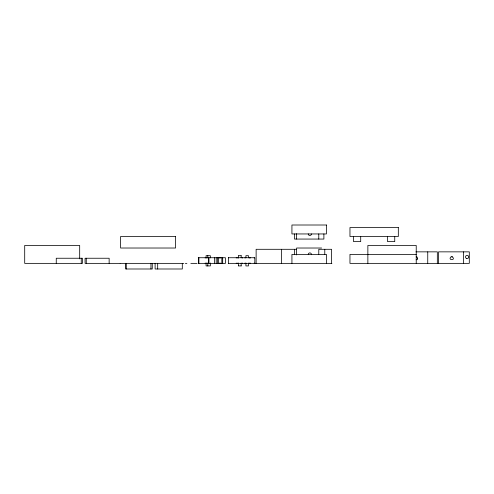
<?xml version="1.0" encoding="UTF-8"?>
<svg xmlns="http://www.w3.org/2000/svg" width="494" height="494" viewBox="0 0 494 494"><rect width="100%" height="100%" fill="white"/><g stroke="black" fill="none" stroke-linecap="round" stroke-linejoin="round"><path stroke-width="0.74" d="M308.237 233.872C308.034 235.978 311.516 236.064 311.424 233.952M311.399 254.7C311.893 252.348 307.867 252.249 308.25 254.62M417.01 259.436L417.461 258.763M417.436 258.837L417.436 257.658L416.726 256.855M451.257 256.732C446.86 260.239 456.215 260.949 452.523 256.855M416.158 259.825L417.084 259.375M451.164 256.763L452.603 256.892M321.625 248.019L296.635 248.019L296.628 254.923M296.647 249.297L256.127 249.297L256.127 263.364M415.96 251.854L437.332 251.854L437.332 263.364M416.226 254.41L349.962 254.41L349.962 263.364L469.3 263.364L469.3 251.854L438.561 251.854L438.555 263.364M238.633 255.688L241.165 255.688M198.261 257.726L225.449 257.726L225.449 263.364L198.261 263.364M228.308 257.726L254.83 257.726L254.83 263.364M119.962 263.364L85.079 263.364L85.067 258.245L109.143 258.245L109.143 263.364M120.196 263.364L183.793 263.364M185.386 263.364L186.911 263.364M190.826 263.364L197.032 263.364M228.308 263.364L331.919 263.364M238.633 265.92L241.165 265.92M416.189 256.67L416.825 256.911M463.551 251.854L463.551 263.364M427.748 251.854L427.748 263.364M416.226 263.364L416.226 245.462L367.863 245.462L367.863 263.364M394.743 236.509L394.743 241.628L387.574 241.628L387.574 236.509M360.706 236.509L360.706 241.628L353.543 241.628L353.543 236.509M331.567 263.364L331.567 249.297L318.791 249.297L318.778 254.41M326.448 263.364L326.448 254.41L291.929 254.41L291.929 263.364M324.78 249.297L324.78 254.478M323.891 233.952L323.891 239.065L294.498 239.065L294.486 233.952M318.778 233.952L318.778 239.065M296.628 233.699L296.628 239.065M294.486 249.297L294.486 254.41M281.419 249.297L281.419 263.364M254.225 257.726L254.225 258.078M254.225 263.012L254.225 263.364M250.18 257.726L250.18 258.078M250.18 263.012L250.18 263.364M249.686 257.726L249.686 258.078M249.686 263.012L249.686 263.364M248.457 257.88L248.457 255.688L245.913 255.688L245.901 257.88M248.457 262.993L248.457 265.92L245.913 265.92L245.901 262.993M245.024 257.726L245.024 258.078M245.024 263.012L245.024 263.364M242.431 257.726L242.431 258.078M242.431 263.012L242.431 263.364M241.177 255.688L241.177 257.88M241.177 262.993L241.177 265.92M238.621 255.688L238.546 258.078M238.621 262.993L238.621 265.92M237.812 257.726L237.812 258.078M237.812 263.012L237.812 263.364M236.262 257.726L236.262 258.078M236.262 263.012L236.262 263.364M228.611 257.726L228.611 263.364M222.683 257.726L222.683 263.364M221.837 257.726L221.837 263.364M220.299 257.726L220.299 258.078M220.299 263.012L220.299 263.364M219.361 257.726L219.361 258.078M219.361 263.012L219.361 263.364M218.651 257.726L218.651 263.364M217.644 257.726L217.644 263.364M216.205 257.726L216.205 263.364M214.526 257.726L214.526 263.364M210.345 257.88L210.345 255.688L206.072 255.688L206.06 257.88M210.345 262.993L210.345 265.92L206.072 265.92L206.06 262.993M208.962 257.726L208.962 263.364M208.61 257.726L208.61 263.364M207.789 255.688L207.789 257.88M207.789 262.993L207.789 265.92M206.863 257.726L206.863 258.078M206.863 263.012L206.863 263.364M205.183 257.726L205.183 258.078M205.183 263.012L205.183 263.364M198.872 257.726L198.872 263.364M198.656 257.726L198.656 263.364M182.305 263.364L182.305 268.995L155.11 268.995L155.11 263.364M157.679 263.364L157.679 268.995M152.257 263.364L152.257 268.995L125.729 268.995L125.729 263.364M150.948 263.364L150.948 268.995M126.18 263.364L126.18 268.995M86.259 258.245L86.259 263.364M81.257 258.245L81.257 263.364M79.682 258.887L79.682 245.462L24.7 245.462L24.7 263.364L82.479 263.364L82.479 258.245L56.267 258.245L56.248 263.364M326.448 225.005L291.929 225.005L291.929 233.952L326.448 233.952L326.448 225.005M398.325 227.561L349.962 227.561L349.962 236.509L398.325 236.509L398.325 227.561M175.574 236.509L120.598 236.509L120.598 248.019L175.574 248.019L175.574 236.509M466.299 258.35A1.599 1.599 0 0 0 468.695 256.966A1.599 1.599 0 0 0 466.299 255.583A1.599 1.599 0 0 0 466.299 258.35"/></g></svg>
